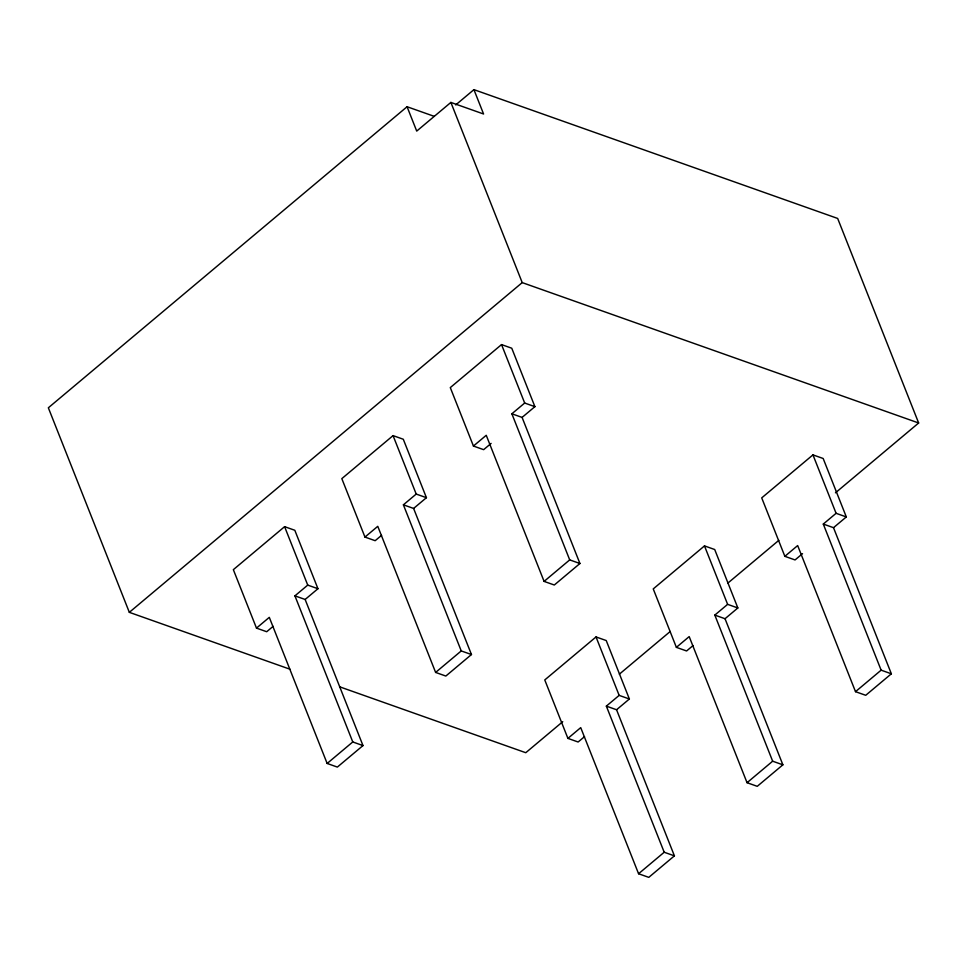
<?xml version="1.0" encoding="UTF-8"?>
<svg xmlns="http://www.w3.org/2000/svg" width="967" height="967" viewBox="0 0 967 967"><rect width="100%" height="100%" fill="white"/><g stroke="black" fill="none" stroke-linecap="round" stroke-linejoin="round"><path stroke-width="1.45" d="M434.086 116.294L407.071 106.733L48.35 407.796L129.336 612.341L289.895 669.188M455.711 104.932L473.927 89.641L483.573 113.997L450.876 102.417L416.717 131.089L407.071 106.733M129.336 612.341L522.216 282.606L918.65 422.99L835.452 492.819M317.95 588.722L307.736 585.108L294.923 595.853L305.137 599.467L317.95 588.722L294.814 530.279L284.6 526.664L233.349 569.672L256.485 628.115L266.711 631.729L273.117 626.35M426.423 497.691L416.209 494.064L403.396 504.822L413.61 508.437L426.423 497.691L403.287 439.248L393.061 435.621L341.822 478.641L364.958 537.072L375.172 540.698L381.578 535.319M534.896 406.66L524.682 403.034L511.869 413.791L522.083 417.406L534.896 406.66L511.761 348.217L501.535 344.59L450.296 387.598L473.431 446.041L483.645 449.667L491.115 443.394M256.485 628.115L269.297 617.357L327.148 763.459L337.362 767.085L362.988 745.581L305.137 599.467M364.958 537.072L377.771 526.326L435.621 672.428L445.835 676.054L471.461 654.538L413.61 508.437M473.431 446.041L486.244 435.295L544.095 581.397L554.309 585.011L579.934 563.507L522.083 417.406M327.148 763.459L352.774 741.955L362.988 745.581M435.621 672.428L461.247 650.924L471.461 654.538M544.095 581.397L569.708 559.893L579.934 563.507M629.372 698.996L619.158 695.382L606.345 706.128L616.559 709.754L629.372 698.996L606.236 640.553L596.023 636.939L544.772 679.946L567.907 738.389L578.133 742.003L584.539 736.636M737.845 607.965L727.631 604.351L714.818 615.097L725.032 618.723L737.845 607.965L714.71 549.522L704.484 545.908L653.245 588.915L676.38 647.358L686.594 650.972L693.001 645.593M846.318 516.934L836.092 513.308L823.292 524.066L833.506 527.68L846.318 516.934L823.171 458.491L812.957 454.877L761.718 497.884L784.853 556.327L795.067 559.941L802.537 553.668M562.746 721.684L525.77 752.713L339.622 686.8M619.363 674.168L670.204 631.499M727.982 583.004L778.834 540.335M567.907 738.389L580.72 727.631L638.571 873.745L648.784 877.359L674.41 855.855L616.559 709.754M676.38 647.358L689.193 636.6L747.044 782.702L757.258 786.328L782.883 764.824L725.032 618.723M784.853 556.327L797.666 545.569L855.505 691.671L865.731 695.297L891.356 673.794L833.506 527.68M638.571 873.745L664.196 852.241L674.41 855.855M747.044 782.702L772.657 761.198L782.883 764.824M855.505 691.671L881.13 670.167L891.356 673.794M473.927 89.641L837.664 218.445L918.65 422.99M812.957 454.877L836.092 513.308M823.292 524.066L881.13 670.167M704.484 545.908L727.631 604.351M714.818 615.097L772.657 761.198M450.876 102.417L522.216 282.606M501.535 344.59L524.682 403.034M511.869 413.791L569.708 559.893M596.023 636.939L619.158 695.382M606.345 706.128L664.196 852.241M393.061 435.621L416.209 494.064M403.396 504.822L461.247 650.924M284.6 526.664L307.736 585.108M294.923 595.853L352.774 741.955"/></g></svg>
